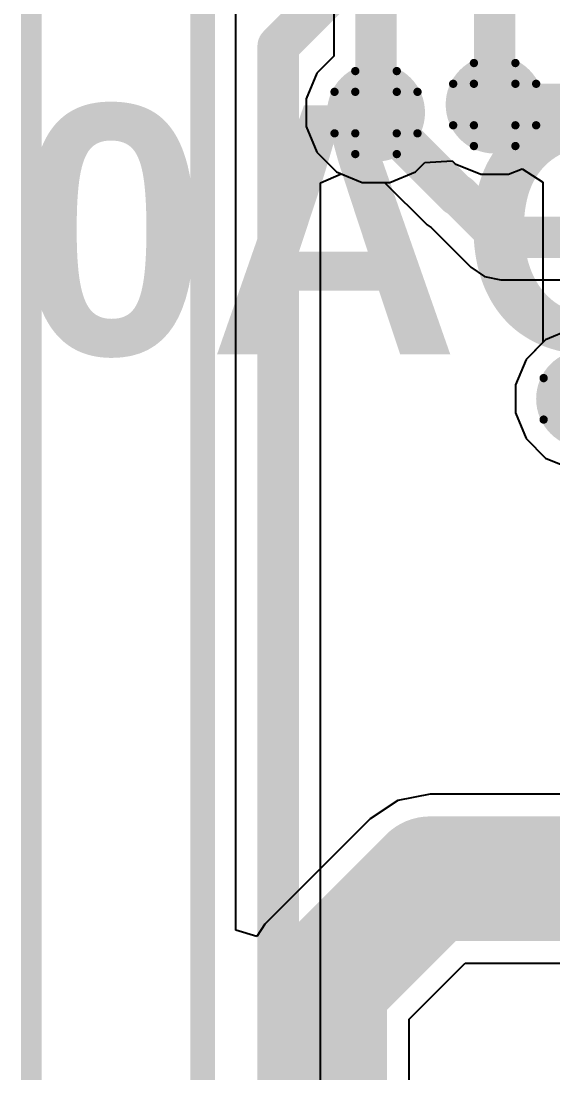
# Model space of a CAD drawing. Header units: inches. Extents: x -25 to 271, y -41 to 15.
# Drawn here: x -22.63 to -19.37, y -20.13 to -13.69 of the extents above; entities that cross this region are included whole.
import ezdxf

# ---------------------------------------------------------------- set-up
doc = ezdxf.new("R2010")
doc.units = ezdxf.units.IN
for name, color, linetype in [('Board_outline', 216, 'Continuous'), ('Bottom Layer', 5, 'Continuous'), ('Bottom Overlay', 54, 'Continuous'), ('Drill Drawing', 1, 'Continuous'), ('Top Layer', 1, 'Continuous'), ('Top Overlay', 2, 'Continuous'), ('Via Holes', 16, 'Continuous')]:
    doc.layers.add(name, color=color, linetype=linetype)
doc.styles.add('Arial_Bold', font='', dxfattribs={"height": 0.2})
doc.styles.get('Arial_Bold').set_extended_font_data('Arial', bold=True)

# ---------------------------------------------------------------- blocks, each defined once
blk = doc.blocks.new('FH12_30S_0_5SH_55__12')
at = {"layer": 'Top Overlay', "const_width": 0.127}
for points in [[(9.0401, -3.5774), (-9.05, -3.5774)], [(9.0401, -4.6228), (-9.05, -4.6228)]]:
    blk.add_lwpolyline(points, dxfattribs=at)

msp = doc.modelspace()

# ---------------------------------------------------------------- hatches: boundary and pattern name
at = {"layer": 'Bottom Layer'}
h = msp.add_hatch(color=5, dxfattribs=at)
edge = h.paths.add_edge_path()
edge.add_arc((-19.731, -14.2006), 0.3, 0, 360)
h = msp.add_hatch(color=5, dxfattribs=at)
edge = h.paths.add_edge_path()
edge.add_arc((-20.4575, -14.2498), 0.3, 0, 360)
h = msp.add_hatch(color=5, dxfattribs=at)
edge = h.paths.add_edge_path()
edge.add_arc((-19.177, -16.002), 0.3, 0, 360)
at = {"layer": 'Top Layer'}
h = msp.add_hatch(color=1, dxfattribs=at)
edge = h.paths.add_edge_path()
edge.add_arc((-19.731, -14.2006), 0.3, 0, 360)
h = msp.add_hatch(color=1, dxfattribs=at)
edge = h.paths.add_edge_path()
edge.add_arc((-20.4575, -14.2498), 0.3, 0, 360)
h = msp.add_hatch(color=1, dxfattribs=at)
edge = h.paths.add_edge_path()
edge.add_arc((-19.177, -16.002), 0.3, 0, 360)
at = {"layer": 'Via Holes'}
h = msp.add_hatch(color=7, dxfattribs=at)
edge = h.paths.add_edge_path()
edge.add_arc((-20.4575, -14.2498), 0.15, 0, 360)
h = msp.add_hatch(color=7, dxfattribs=at)
edge = h.paths.add_edge_path()
edge.add_arc((-19.731, -14.2006), 0.15, 0, 360)

# ---------------------------------------------------------------- linework, layer by layer
at = {"layer": 'Board_outline', "const_width": 0.1524}
msp.add_lwpolyline([(-21.5189, -32.9885), (-21.5189, 2.0114)], dxfattribs=at)
at = {"layer": 'Bottom Layer'}
for p, q in [((-21.315, -19.2535), (-21.315, 2.0114)), ((-20.7165, -13.0957), (-20.7165, -13.9049)), ((-20.7165, -13.9049), (-20.8195, -14.0079)), ((-20.8195, -14.0079), (-20.8845, -14.1648)), ((-20.8845, -14.1648), (-20.8845, -14.3347)), ((-20.8845, -14.3347), (-20.8195, -14.4916)), ((-20.8195, -14.4916), (-20.6994, -14.6118)), ((-20.1595, -14.5556), (-19.9906, -14.5449)), ((-19.9906, -14.5449), (-19.9729, -14.5626)), ((-20.6994, -14.6118), (-20.5425, -14.6768)), ((-20.3726, -14.6768), (-20.2157, -14.6118)), ((-20.2157, -14.6118), (-20.1595, -14.5556)), ((-19.9729, -14.5626), (-19.8159, -14.6276)), ((-19.6461, -14.6276), (-19.563, -14.5932)), ((-19.563, -14.5932), (-19.436, -14.6754)), ((-20.5425, -14.6768), (-20.3726, -14.6768)), ((-19.8159, -14.6276), (-19.6461, -14.6276)), ((-19.436, -14.6754), (-19.436, -15.6571)), ((-19.436, -15.6571), (-19.539, -15.7601)), ((-19.539, -15.7601), (-19.604, -15.9171)), ((-19.604, -15.9171), (-19.604, -16.0869)), ((-19.604, -16.0869), (-19.539, -16.2439)), ((-19.539, -16.2439), (-19.4189, -16.364)), ((-19.4189, -16.364), (-19.2619, -16.429)), ((-20.3249, -18.46), (-20.4929, -18.5722)), ((-20.1267, -18.4205), (-20.3249, -18.46)), ((-19.3145, -18.4205), (-20.1267, -18.4205)), ((-20.4929, -18.5722), (-21.1382, -19.2175)), ((-21.1382, -19.2175), (-21.188, -19.292)), ((-21.188, -19.292), (-21.315, -19.2535)), ((-20.254, -19.7983), (-19.9121, -19.4564)), ((-19.9121, -19.4564), (-19.3145, -19.4564)), ((-20.254, -27.5953), (-20.254, -19.7983))]:
    msp.add_line(p, q, dxfattribs=at)
for points, const_width in [([(-19.731, -14.2006), (-19.731, -12.4142)], 0.254), ([(-20.4575, -14.2498), (-20.4575, -12.7508)], 0.254), ([(-20.7719, -19.5838), (-20.1267, -18.9385)], 0.762), ([(-20.1267, -18.9385), (-17.7089, -18.9385)], 0.762), ([(-20.7719, -27.8098), (-20.7719, -19.5838)], 0.762)]:
    msp.add_lwpolyline(points, dxfattribs=dict(at, const_width=const_width))
for points, const_width in [([(-19.7945, -14.2006, 1), (-19.6675, -14.2006, 1)], 0.127), ([(-20.521, -14.2498, 1), (-20.394, -14.2498, 1)], 0.127), ([(-20.3172, -18.9385, 1), (-19.9362, -18.9385, 1)], 0.381), ([(-20.3172, -18.9385, 1), (-19.9362, -18.9385, 1)], 0.381), ([(-20.9624, -19.5838, 1), (-20.5814, -19.5838, 1)], 0.381), ([(-20.9624, -19.5838, 1), (-20.5814, -19.5838, 1)], 0.381)]:
    msp.add_lwpolyline(points, format="xyb", close=True, dxfattribs=dict(at, const_width=const_width))
at = {"layer": 'Drill Drawing', "const_width": 0.0508}
for points in [[(-20.5845, -14.1228), (-20.5845, -13.9958)], [(-20.5845, -13.9958), (-20.3305, -13.9958)], [(-20.3305, -14.1228), (-20.3305, -13.9958)], [(-19.858, -14.0736), (-19.858, -13.9466)], [(-19.858, -13.9466), (-19.604, -13.9466)], [(-19.604, -14.0736), (-19.604, -13.9466)], [(-20.7115, -14.3768), (-20.7115, -14.1228)], [(-20.7115, -14.1228), (-20.5845, -14.1228)], [(-20.3305, -14.1228), (-20.2035, -14.1228)], [(-20.2035, -14.3768), (-20.2035, -14.1228)], [(-19.985, -14.3276), (-19.985, -14.0736)], [(-19.985, -14.0736), (-19.858, -14.0736)], [(-19.604, -14.0736), (-19.477, -14.0736)], [(-19.477, -14.3276), (-19.477, -14.0736)], [(-20.7115, -14.3768), (-20.5845, -14.3768)], [(-20.5845, -14.5038), (-20.5845, -14.3768)], [(-20.3305, -14.3768), (-20.2035, -14.3768)], [(-20.3305, -14.5038), (-20.3305, -14.3768)], [(-19.985, -14.3276), (-19.858, -14.3276)], [(-19.858, -14.4546), (-19.858, -14.3276)], [(-19.604, -14.3276), (-19.477, -14.3276)], [(-19.604, -14.4546), (-19.604, -14.3276)], [(-20.5845, -14.5038), (-20.3305, -14.5038)], [(-19.858, -14.4546), (-19.604, -14.4546)], [(-19.431, -16.129), (-19.431, -15.875)], [(-19.431, -15.875), (-19.304, -15.875)], [(-19.431, -16.129), (-19.304, -16.129)]]:
    msp.add_lwpolyline(points, dxfattribs=at)
at = {"layer": 'Drill Drawing', "const_width": 0.0254}
for points in [[(-20.5972, -13.9958, 1), (-20.5718, -13.9958, 1)], [(-20.5972, -13.9958, 1), (-20.5718, -13.9958, 1)], [(-20.3432, -13.9958, 1), (-20.3178, -13.9958, 1)], [(-20.3432, -13.9958, 1), (-20.3178, -13.9958, 1)], [(-19.8707, -13.9466, 1), (-19.8453, -13.9466, 1)], [(-19.8707, -13.9466, 1), (-19.8453, -13.9466, 1)], [(-19.6167, -13.9466, 1), (-19.5913, -13.9466, 1)], [(-19.6167, -13.9466, 1), (-19.5913, -13.9466, 1)], [(-20.7242, -14.1228, 1), (-20.6988, -14.1228, 1)], [(-20.7242, -14.1228, 1), (-20.6988, -14.1228, 1)], [(-20.5972, -14.1228, 1), (-20.5718, -14.1228, 1)], [(-20.5972, -14.1228, 1), (-20.5718, -14.1228, 1)], [(-20.3432, -14.1228, 1), (-20.3178, -14.1228, 1)], [(-20.3432, -14.1228, 1), (-20.3178, -14.1228, 1)], [(-20.2162, -14.1228, 1), (-20.1908, -14.1228, 1)], [(-20.2162, -14.1228, 1), (-20.1908, -14.1228, 1)], [(-19.9977, -14.0736, 1), (-19.9723, -14.0736, 1)], [(-19.9977, -14.0736, 1), (-19.9723, -14.0736, 1)], [(-19.8707, -14.0736, 1), (-19.8453, -14.0736, 1)], [(-19.8707, -14.0736, 1), (-19.8453, -14.0736, 1)], [(-19.6167, -14.0736, 1), (-19.5913, -14.0736, 1)], [(-19.6167, -14.0736, 1), (-19.5913, -14.0736, 1)], [(-19.4897, -14.0736, 1), (-19.4643, -14.0736, 1)], [(-19.4897, -14.0736, 1), (-19.4643, -14.0736, 1)], [(-20.7242, -14.3768, 1), (-20.6988, -14.3768, 1)], [(-20.7242, -14.3768, 1), (-20.6988, -14.3768, 1)], [(-20.5972, -14.3768, 1), (-20.5718, -14.3768, 1)], [(-20.5972, -14.3768, 1), (-20.5718, -14.3768, 1)], [(-20.3432, -14.3768, 1), (-20.3178, -14.3768, 1)], [(-20.3432, -14.3768, 1), (-20.3178, -14.3768, 1)], [(-20.2162, -14.3768, 1), (-20.1908, -14.3768, 1)], [(-20.2162, -14.3768, 1), (-20.1908, -14.3768, 1)], [(-19.9977, -14.3276, 1), (-19.9723, -14.3276, 1)], [(-19.9977, -14.3276, 1), (-19.9723, -14.3276, 1)], [(-19.8707, -14.3276, 1), (-19.8453, -14.3276, 1)], [(-19.8707, -14.3276, 1), (-19.8453, -14.3276, 1)], [(-19.6167, -14.3276, 1), (-19.5913, -14.3276, 1)], [(-19.6167, -14.3276, 1), (-19.5913, -14.3276, 1)], [(-19.4897, -14.3276, 1), (-19.4643, -14.3276, 1)], [(-19.4897, -14.3276, 1), (-19.4643, -14.3276, 1)], [(-20.5972, -14.5038, 1), (-20.5718, -14.5038, 1)], [(-20.5972, -14.5038, 1), (-20.5718, -14.5038, 1)], [(-20.3432, -14.5038, 1), (-20.3178, -14.5038, 1)], [(-20.3432, -14.5038, 1), (-20.3178, -14.5038, 1)], [(-19.8707, -14.4546, 1), (-19.8453, -14.4546, 1)], [(-19.8707, -14.4546, 1), (-19.8453, -14.4546, 1)], [(-19.6167, -14.4546, 1), (-19.5913, -14.4546, 1)], [(-19.6167, -14.4546, 1), (-19.5913, -14.4546, 1)], [(-19.4437, -15.875, 1), (-19.4183, -15.875, 1)], [(-19.4437, -15.875, 1), (-19.4183, -15.875, 1)], [(-19.4437, -16.129, 1), (-19.4183, -16.129, 1)], [(-19.4437, -16.129, 1), (-19.4183, -16.129, 1)]]:
    msp.add_lwpolyline(points, format="xyb", close=True, dxfattribs=at)
at = {"layer": 'Top Layer'}
for p, q in [((-20.7976, -14.6795), (-20.6706, -14.6237)), ((-20.6706, -14.6237), (-20.5425, -14.6768)), ((-20.5425, -14.6768), (-20.4046, -14.6768)), ((-20.4046, -14.6768), (-20.1436, -14.9378)), ((-20.7976, -20.4159), (-20.7976, -14.6795)), ((-20.1436, -14.9378), (-20.1201, -14.9535)), ((-20.1201, -14.9535), (-19.8769, -15.1966)), ((-19.8769, -15.1966), (-19.7929, -15.2528)), ((-19.7929, -15.2528), (-19.6938, -15.2725)), ((-19.6938, -15.2725), (-18.778, -15.2725)), ((-19.2619, -15.575), (-19.4189, -15.64)), ((-19.4189, -15.64), (-19.539, -15.7601)), ((-19.539, -15.7601), (-19.604, -15.9171)), ((-19.604, -15.9171), (-19.604, -16.0869)), ((-19.604, -16.0869), (-19.539, -16.2439)), ((-19.539, -16.2439), (-19.4189, -16.364)), ((-19.4189, -16.364), (-19.2619, -16.429))]:
    msp.add_line(p, q, dxfattribs=at)
at = {"layer": 'Top Layer', "const_width": 0.254}
for points in [[(-21.0566, -13.843), (-20.7271, -13.5135)], [(-21.0566, -20.5232), (-21.0566, -13.843)], [(-19.731, -14.2006), (-19.2153, -14.2006)], [(-20.4575, -14.2576), (-20.4575, -14.2498)], [(-20.4575, -14.2576), (-19.9605, -14.7546)], [(-19.9605, -14.7546), (-19.9527, -14.7546)], [(-19.9527, -14.7546), (-19.6938, -15.0135)], [(-19.6938, -15.0135), (-16.4649, -15.0135)]]:
    msp.add_lwpolyline(points, dxfattribs=at)
at = {"layer": 'Top Layer', "const_width": 0.127}
for points in [[(-21.1201, -13.843, 1), (-20.9931, -13.843, 1)], [(-21.1201, -13.843, 1), (-20.9931, -13.843, 1)], [(-19.7945, -14.2006, 1), (-19.6675, -14.2006, 1)], [(-20.521, -14.2498, 1), (-20.394, -14.2498, 1)], [(-20.521, -14.2576, 1), (-20.394, -14.2576, 1)], [(-20.521, -14.2576, 1), (-20.394, -14.2576, 1)], [(-20.024, -14.7546, 1), (-19.897, -14.7546, 1)], [(-20.024, -14.7546, 1), (-19.897, -14.7546, 1)], [(-20.0162, -14.7546, 1), (-19.8892, -14.7546, 1)], [(-20.0162, -14.7546, 1), (-19.8892, -14.7546, 1)], [(-19.7573, -15.0135, 1), (-19.6303, -15.0135, 1)], [(-19.7573, -15.0135, 1), (-19.6303, -15.0135, 1)]]:
    msp.add_lwpolyline(points, format="xyb", close=True, dxfattribs=at)

# ---------------------------------------------------------------- block references
at = {"rotation": 270}
msp.add_blockref('FH12_30S_0_5SH_55__12', (-17.9451, -15.763), dxfattribs=at)

# ---------------------------------------------------------------- texts
at = {"layer": 'Bottom Overlay', "style": 'Arial_Bold', "text_generation_flag": 2}
msp.add_text('SDA0', height=1.524, rotation=360, dxfattribs=at).set_placement((-16.9926, -15.7297))

doc.saveas('drawing.dxf')
